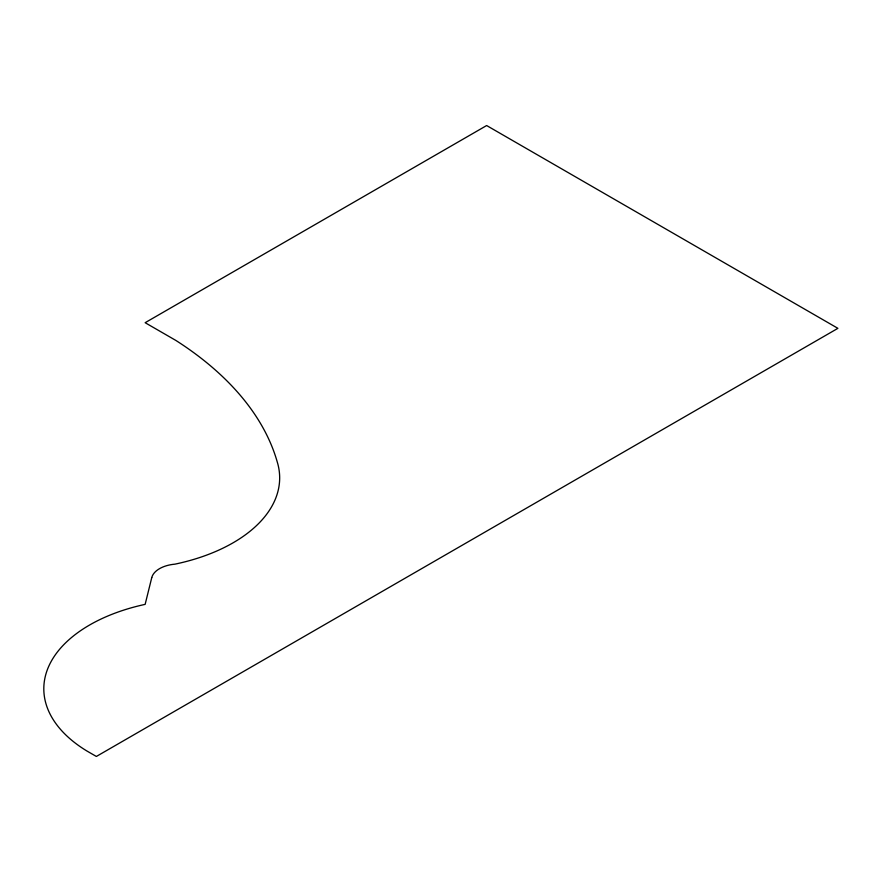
<?xml version="1.0" encoding="UTF-8"?>
<svg xmlns="http://www.w3.org/2000/svg" width="882" height="882" viewBox="0 0 882 882"><rect width="100%" height="100%" fill="white"/><g stroke="black" fill="none" stroke-linecap="round" stroke-linejoin="round"><path stroke-width="1.32" d="M151.748 577.655L145.144 604.368A156.213 90.184 0 0 0 86.998 751.056L96.359 756.458L837.9 328.336L486.644 125.542L145.144 322.702L175.827 340.419A414.11 239.077 0 0 1 277.224 461.87A158.925 91.761 0 0 1 174.934 564.16A27.596 15.931 0 0 0 151.748 577.655"/></g></svg>
